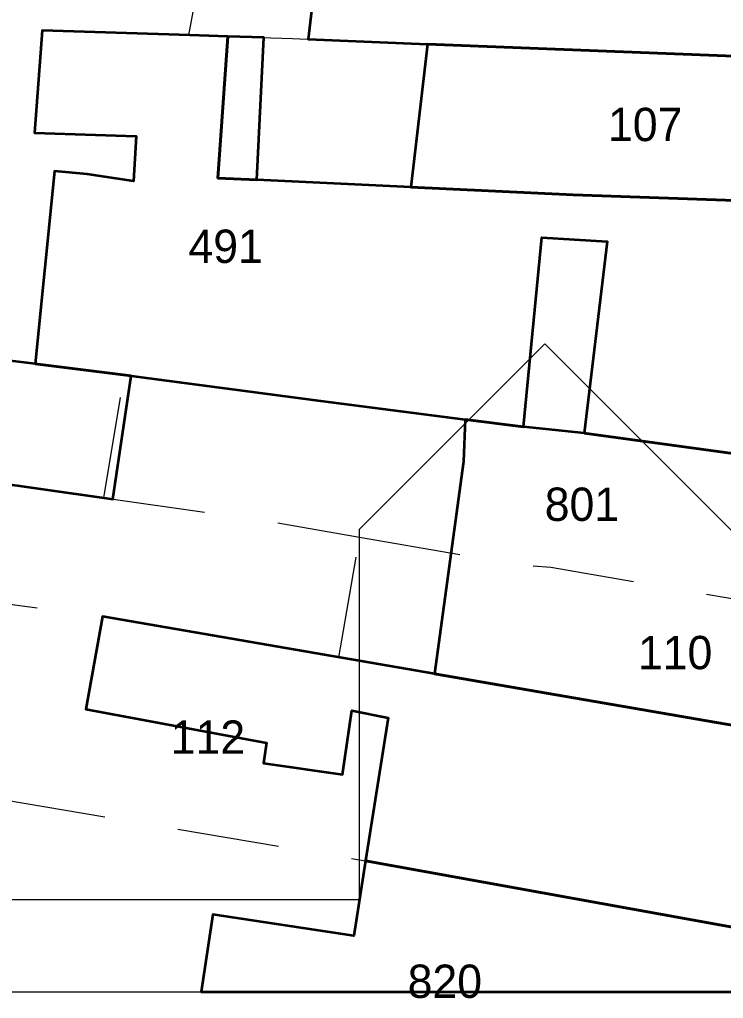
# Model space of a CAD drawing. Header units: metres. Extents: x 0 to 105485, y 0 to 425721.
# Drawn here: x 104713.32 to 104732.32, y 425149.83 to 425176.26 of the extents above; entities that cross this region are included whole.
import ezdxf
from ezdxf.enums import TextEntityAlignment as Align

# ---------------------------------------------------------------- set-up
doc = ezdxf.new("R2010")
doc.units = ezdxf.units.M
doc.header["$MEASUREMENT"] = 0
doc.linetypes.add('KG-PERCEEL-SO', pattern=[19, 5.5, -4, 5.5, -4])
for name, color, linetype, lineweight in [('B-XX-KG-GRENS_PERCEEL-G', 150, 'KG-PERCEEL-SO', 18), ('B-XX-KG-GRENS_PERCEEL-T', 150, 'KG-PERCEEL-SO', 18), ('B-XX-OG-BEBOUWING-G', 7, 'Continuous', 35), ('B-XX-OG-GRENS-G', 7, 'Continuous', 18), ('B-XX-OG-TERREIN_ERF-G', 7, 'Continuous', 18)]:
    doc.layers.add(name, color=color, linetype=linetype, lineweight=lineweight)

msp = doc.modelspace()

# ---------------------------------------------------------------- linework, layer by layer
at = {"layer": 'B-XX-KG-GRENS_PERCEEL-G', "ltscale": 0.5, "flags": 128}
for points in [[(104717.89, 425175.836), (104718.677, 425180.12)], [(104700.246, 425176.911), (104713.933, 425175.964), (104717.89, 425175.836)], [(104717.89, 425175.836), (104718.939, 425175.802)], [(104718.676, 425171.975), (104718.939, 425175.802)], [(104718.939, 425175.802), (104720.69, 425175.745), (104722.238, 425175.669), (104741.819, 425174.912)], [(104718.676, 425171.975), (104728.269, 425171.527), (104741.375, 425171.062)], [(104698.282, 425168.534), (104698.609, 425168.441), (104704.38, 425167.905), (104710.002, 425167.31), (104709.974, 425167.489), (104711.4, 425167.236), (104714.731, 425166.844), (104716.142, 425166.659)], [(104715.59, 425163.339), (104716.142, 425166.659)], [(104716.142, 425166.659), (104725.347, 425165.453), (104726.923, 425165.258), (104728.559, 425165.092), (104740.468, 425163.463)], [(104697.595, 425165.507), (104710.771, 425164.027), (104715.59, 425163.339)], [(104715.59, 425163.339), (104720.226, 425162.678), (104722.497, 425162.282)], [(104696.944, 425162.639), (104703.661, 425161.719), (104715.555, 425160.136), (104721.943, 425159.033)], [(104721.943, 425159.033), (104722.497, 425162.282)], [(104722.497, 425162.282), (104726.765, 425161.537), (104727.658, 425161.469), (104739.952, 425159.347)], [(104721.943, 425159.033), (104727.117, 425158.139), (104739.486, 425156.005)], [(104712.913, 425155.19), (104722.661, 425153.537), (104738.592, 425150.662)]]:
    msp.add_lwpolyline(points, dxfattribs=at)
at = {"layer": 'B-XX-OG-BEBOUWING-G', "ltscale": 0.5}
for points in [[(104742.125, 425177.564), (104742.32, 425179.247), (104729.248, 425179.794), (104721.612, 425180.028), (104721.108, 425175.723), (104724.331, 425175.588), (104741.819, 425174.912), (104741.829, 425174.998)], [(104718.939, 425175.802), (104718.676, 425171.975), (104719.728, 425171.926), (104719.911, 425175.77)], [(104741.819, 425174.912), (104724.331, 425175.588), (104723.883, 425171.732), (104728.269, 425171.527), (104741.375, 425171.062)], [(104704.683, 425164.711), (104710.77, 425164.026), (104715.59, 425163.339), (104715.834, 425163.304), (104716.33, 425166.633), (104713.738, 425166.96), (104711.4, 425167.236), (104709.973, 425167.488), (104710.001, 425167.309), (104704.38, 425167.905), (104698.609, 425168.441), (104698.282, 425168.534), (104697.595, 425165.507)], [(104740.289, 425162.036), (104740.468, 425163.463), (104728.559, 425165.092), (104726.923, 425165.258), (104725.347, 425165.453), (104725.306, 425164.322), (104724.524, 425158.586), (104739.486, 425156.005), (104739.713, 425157.444)], [(104739.486, 425156.005), (104724.524, 425158.586), (104719.775, 425159.407), (104715.555, 425160.136), (104715.112, 425157.639), (104719.986, 425156.725), (104719.907, 425156.182), (104722.037, 425155.871), (104722.29, 425157.604), (104723.268, 425157.405), (104722.66, 425153.537), (104738.592, 425150.662)], [(104738.482, 425150), (104738.551, 425150.414), (104738.592, 425150.662), (104722.66, 425153.537), (104722.343, 425151.519), (104718.538, 425152.095), (104718.226, 425150)]]:
    msp.add_lwpolyline(points, close=True, dxfattribs=at)
msp.add_lwpolyline([(104741.375, 425171.062), (104728.269, 425171.527), (104723.883, 425171.732), (104719.728, 425171.926), (104718.676, 425171.975), (104718.939, 425175.802), (104717.919, 425175.835), (104713.933, 425175.964), (104713.726, 425173.197), (104716.464, 425173.109), (104716.392, 425171.889), (104715.143, 425172.08), (104714.263, 425172.162), (104713.738, 425166.96), (104716.33, 425166.633), (104721.442, 425165.964), (104725.347, 425165.453), (104726.923, 425165.258), (104727.423, 425170.374), (104729.179, 425170.267), (104728.559, 425165.092), (104740.468, 425163.463)], dxfattribs=at)
at = {"layer": 'B-XX-OG-GRENS-G'}
msp.add_polyline3d([(104712.5, 425152.5, 3.055), (104717.5, 425152.5, 3.159), (104722.5, 425152.5, 3.321), (104722.5, 425157.5, 3.604), (104722.5, 425162.5, 3.304), (104727.5, 425167.5, 3.068), (104737.5, 425157.5, 3.588), (104737.5, 425152.5, 3.624), (104742.5, 425152.5, 3.505), (104747.5, 425152.5, 3.7), (104757.5, 425152.5, 3.523), (104762.5, 425152.5, 3.465), (104767.5, 425152.5, 2.929), (104772.5, 425152.5, 2.674), (104777.5, 425152.5, 2.631), (104782.5, 425152.5, 2.478), (104787.5, 425152.5, 2.588), (104792.5, 425152.5, 1.995), (104797.5, 425152.5, 1.724)], dxfattribs=at)
at = {"layer": 'B-XX-OG-TERREIN_ERF-G', "ltscale": 0.5}
for points in [[(104700.246, 425176.911), (104698.82, 425171.506), (104698.282, 425168.534), (104698.609, 425168.441), (104704.38, 425167.905), (104710.001, 425167.309), (104709.973, 425167.488), (104711.4, 425167.236), (104713.738, 425166.96), (104714.263, 425172.162), (104715.143, 425172.08), (104716.392, 425171.889), (104716.464, 425173.109), (104713.726, 425173.197), (104713.933, 425175.964), (104717.919, 425175.835), (104718.939, 425175.802), (104719.911, 425175.77), (104719.728, 425171.926), (104723.883, 425171.732), (104724.331, 425175.588), (104721.108, 425175.723), (104721.612, 425180.028)], [(104711.859, 425150), (104718.226, 425150), (104718.538, 425152.095), (104722.343, 425151.519), (104722.66, 425153.537), (104723.268, 425157.405), (104722.29, 425157.604), (104722.037, 425155.871), (104719.907, 425156.182), (104719.986, 425156.725), (104715.112, 425157.639), (104715.555, 425160.136), (104719.775, 425159.407), (104724.524, 425158.586), (104725.306, 425164.322), (104725.347, 425165.453), (104721.442, 425165.964), (104716.33, 425166.633), (104715.834, 425163.304), (104715.59, 425163.339), (104710.77, 425164.026)]]:
    msp.add_lwpolyline(points, dxfattribs=at)
msp.add_lwpolyline([(104729.179, 425170.267), (104727.423, 425170.374), (104726.923, 425165.258), (104728.559, 425165.092)], close=True, dxfattribs=at)

# ---------------------------------------------------------------- texts
at = {"layer": 'B-XX-KG-GRENS_PERCEEL-T'}
for s, p in [('107', (104730.21, 425173.424)), ('491', (104718.883, 425170.135)), ('801', (104728.502, 425163.169)), ('110', (104731.019, 425159.165)), ('112', (104718.405, 425156.881)), ('820', (104724.801, 425150.289))]:
    msp.add_text(s, height=0.9, dxfattribs=at).set_placement(p, align=Align.MIDDLE_CENTER)

doc.saveas('drawing.dxf')
